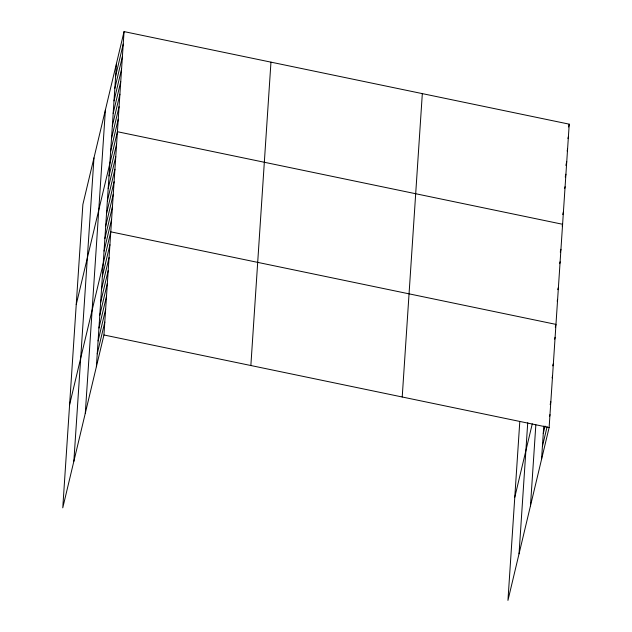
<?xml version="1.0" encoding="UTF-8"?>
<svg xmlns="http://www.w3.org/2000/svg" width="632" height="632" viewBox="0 0 632 632"><rect width="100%" height="100%" fill="white"/><g stroke="black" fill="none" stroke-linecap="round" stroke-linejoin="round"><path stroke-width="0.95" d="M73.857 461.273L93.971 157.897M85.288 413.296L105.394 109.921M96.38 366.726L116.493 63.35M124.054 31.6L82.871 204.46L62.766 507.836L103.94 334.976L124.054 31.6L569.235 124.164L549.129 427.54L507.946 600.4L519.757 422.168M250.857 365.525L270.962 62.141M402.213 396.991L422.326 93.615M519.038 553.837L527.728 422.769M530.469 505.853L535.841 424.815M541.561 459.29L543.757 426.134M115.664 75.864L123.224 44.114M114.834 88.377L122.395 56.627M114.005 100.899L121.565 69.141M113.175 113.412L120.736 81.654M112.346 125.926L119.906 94.168M111.516 138.44L119.077 106.69M110.687 150.953L118.247 119.203M76.235 304.577L117.418 131.717L562.599 224.273L562.156 226.145M109.028 175.98L116.588 144.23M108.198 188.494L115.759 156.744M107.369 201.008L114.929 169.258M106.539 213.521L114.1 181.771M105.71 226.035L113.27 194.285M104.88 238.548L112.441 206.798M104.051 251.07L111.611 219.312M69.599 404.693L110.782 231.826L555.962 324.39L555.299 327.194M102.36 276.476L109.929 244.726M101.507 289.369L109.075 257.619M100.654 302.262L108.214 270.512M99.801 315.155L107.361 283.405M98.948 328.048L106.508 296.297M98.086 340.94L105.655 309.19M97.233 353.833L104.801 322.083M568.571 126.961L569.235 124.164M567.963 138.542L568.405 136.678M567.133 151.056L567.576 149.191M565.861 165.442L566.746 161.705M565.253 177.023L565.917 174.219M564.645 188.597L565.087 186.732M562.764 214.564L563.428 211.76M560.276 252.105L560.939 249.3M559.668 263.686L560.11 261.822M557.787 289.646L558.23 287.781M557.179 301.227L557.622 299.363M514.78 497.25L532.278 423.819M554.667 339.147L555.109 337.283M552.731 365.873L553.182 364M552.099 377.833L552.542 375.961M543.275 433.505L545.053 426.031M550.172 404.551L550.835 401.755M542.414 446.397L547.091 426.782M549.54 416.512L549.982 414.647M103.94 334.976L549.129 427.54"/></g></svg>
